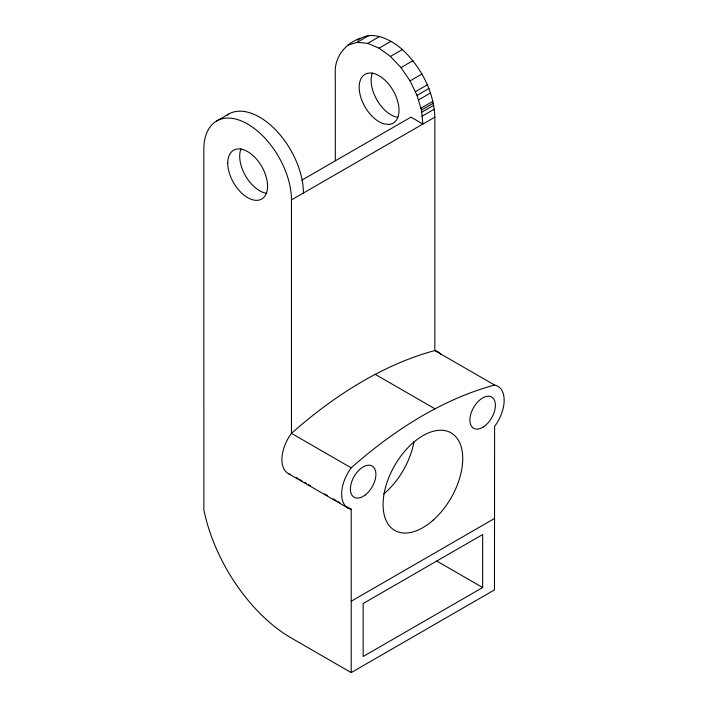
<?xml version="1.0" encoding="UTF-8"?>
<svg xmlns="http://www.w3.org/2000/svg" width="708" height="708" viewBox="0 0 708 708"><rect width="100%" height="100%" fill="white"/><g stroke="black" fill="none" stroke-linecap="round" stroke-linejoin="round"><path stroke-width="1.06" d="M494.6 385.072A390.064 225.206 -60 0 0 351.212 467.846L291.466 433.358A390.064 225.206 -60 0 1 434.854 350.575L494.6 385.072A30.524 17.62 -60 0 1 494.6 426.464L494.467 589.897L351.212 672.6L291.466 638.112A128.254 74.048 60 0 1 203.869 509.91L203.842 149.344A61.959 35.772 60 0 1 247.658 124.05A61.959 35.772 60 0 1 291.466 199.93L291.466 433.358A30.524 17.62 -60 0 0 290.51 474.519M357.735 40.356C371.603 29.196 390.843 39.568 402.374 49.533C420.995 67.039 433.845 91.367 434.854 117.147L434.854 350.575A30.524 17.62 -60 0 1 441.296 354.646M360.062 38.205C345.265 43.816 334.247 57.109 335.273 73.455L335.309 160.743M216.675 120.979L228.631 114.085M348.115 45.1L357.186 42.303L369.134 35.4M357.186 42.303L367.753 43.347L379.7 36.444M367.753 43.347L379.099 48.171L391.037 41.268M379.099 48.171L390.435 56.436L402.374 49.533M390.435 56.436L401.002 67.587L412.941 60.693M301.98 180.062L410.959 117.147L422.906 124.042L421.419 110.094L417.039 95.368L410.082 80.871L422.021 73.968M417.039 95.368L428.986 88.465M418.41 99.978L430.358 93.084M421.419 110.094L433.358 103.191M421.649 112.289L433.597 105.395M422.074 116.201L434.013 109.306M291.466 199.93L434.854 117.147M351.212 601.225L494.6 518.442M482.644 587.516L363.16 656.502L363.16 603.526L482.644 534.54L482.644 587.516L436.73 561.019M420.871 108.236L432.818 101.359M415.295 91.73L427.251 84.872M397.639 117.192L396.197 117.05A28.161 16.257 60 0 1 376.24 98.704A28.161 16.257 60 0 1 372.443 72.889M375.24 374.346L434.986 408.843M296.209 477.484L298.103 478.581M300.006 479.679L301.9 480.776M304.741 482.413L306.644 483.511M308.538 484.608L310.431 485.697M324.662 493.91L327.503 495.556M333.194 498.839L336.043 500.485M337.937 501.574L339.831 502.671M346.469 506.503L351.212 509.247L351.212 672.6M288.714 473.811L348.46 508.3M401.002 67.587L410.082 80.871M226.887 115.209A61.959 35.772 60 0 1 275.191 129.458A61.959 35.772 60 0 1 303.413 193.036M351.212 509.247A30.524 17.62 -60 0 1 351.212 467.846M413.994 441.571A56.33 32.524 -60 0 1 383.745 493.972M266.739 193.328A28.161 16.257 60 0 1 245.526 175.876A28.161 16.257 60 0 1 241.012 148.768M389.055 124.422L384.249 123.944A28.161 16.257 60 0 1 359.478 83.438A28.161 16.257 60 0 1 390.515 86.518A28.161 16.257 60 0 1 389.055 124.422M433.216 520.123A56.33 32.524 -60 0 0 451.067 432.871A56.33 32.524 -60 0 0 384.435 491.954A56.33 32.524 -60 0 0 433.216 520.123M483.121 427.092A18.027 10.408 -60 0 0 493.441 398.604A18.027 10.408 -60 0 0 471.378 412.295A18.027 10.408 -60 0 0 483.121 427.092M365.284 494.936A18.027 10.408 -60 0 0 372.983 466.599A18.027 10.408 -60 0 0 351.212 483.414A18.027 10.408 -60 0 0 365.284 494.936M227.746 163.15A28.161 16.257 60 0 0 257.615 200.302A28.161 16.257 60 0 0 257.615 160.468A28.161 16.257 60 0 0 227.746 163.15"/></g></svg>
